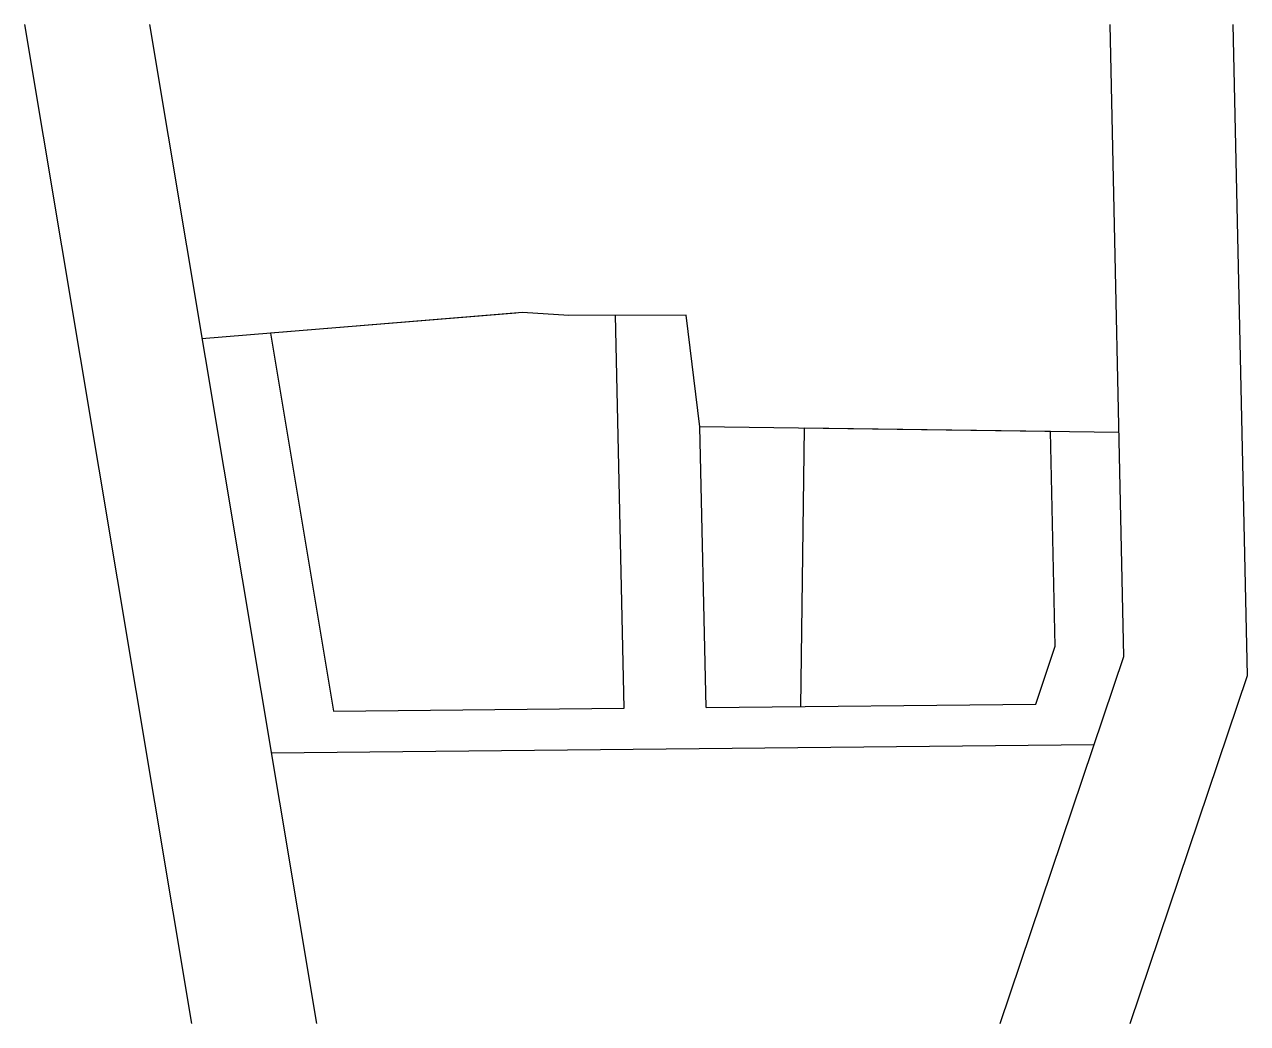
# Model space of a CAD drawing. Header units: millimetres. Extents: x 4465338.2 to 4465427.6, y 547084.8 to 547157.9.
import ezdxf

# ---------------------------------------------------------------- set-up
doc = ezdxf.new("R2010")
doc.units = ezdxf.units.MM

msp = doc.modelspace()

# ---------------------------------------------------------------- linework, layer by layer
for p, q in [((4465338.198, 547157.881), (4465350.41, 547084.827)), ((4465347.323, 547157.881), (4465359.535, 547084.827)), ((4465418.537, 547111.657), (4465417.522, 547157.881)), ((4465427.57, 547110.275), (4465426.524, 547157.881)), ((4465374.597, 547136.817), (4465351.167, 547134.887)), ((4465374.107, 547136.776), (4465356.168, 547135.298)), ((4465377.987, 547136.607), (4465374.597, 547136.817)), ((4465386.547, 547136.627), (4465377.987, 547136.607)), ((4465382.008, 547107.878), (4465381.376, 547136.614)), ((4465387.557, 547128.457), (4465386.547, 547136.627)), ((4465356.168, 547135.298), (4465360.787, 547107.663)), ((4465418.177, 547128.047), (4465387.557, 547128.457)), ((4465388.008, 547107.939), (4465387.557, 547128.457)), ((4465395.176, 547128.355), (4465394.904, 547108.009)), ((4465413.174, 547128.114), (4465395.176, 547128.355)), ((4465413.519, 547112.424), (4465413.174, 547128.114)), ((4465412.088, 547108.183), (4465413.519, 547112.424)), ((4465409.483, 547084.827), (4465418.537, 547111.657)), ((4465418.981, 547084.827), (4465427.57, 547110.275)), ((4465360.787, 547107.663), (4465382.008, 547107.878)), ((4465388.008, 547107.939), (4465412.088, 547108.183)), ((4465356.227, 547104.617), (4465416.367, 547105.227))]:
    msp.add_line(p, q)

doc.saveas('drawing.dxf')
